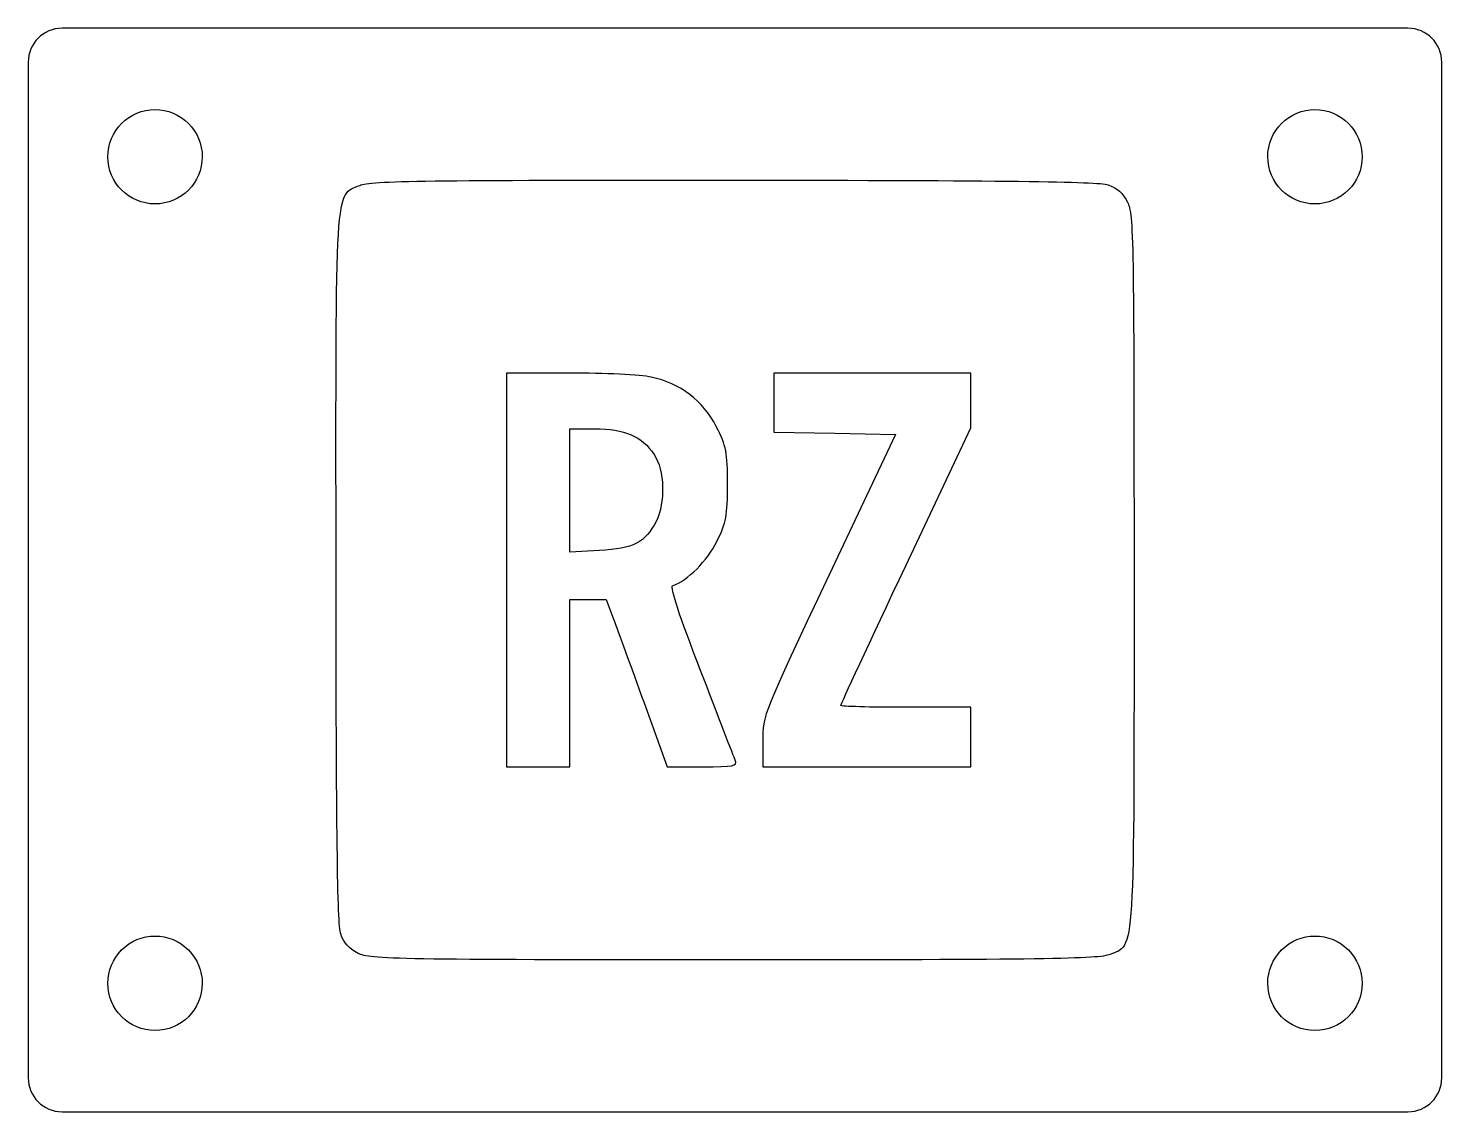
# Model space of a CAD drawing. Header units: millimetres. Extents: x 2.3 to 44.1, y 155.4 to 187.4.
import ezdxf

# ---------------------------------------------------------------- set-up
doc = ezdxf.new("R2010")
doc.units = ezdxf.units.MM
doc.layers.add('Layer_1', color=7, linetype='CONTINUOUS')

msp = doc.modelspace()

# ---------------------------------------------------------------- linework, layer by layer
at = {"layer": 'Layer_1', "color": 7}
for p, q in [((43.061687, 187.399052), (3.311659, 187.399052)), ((2.31172, 186.399113), (2.31172, 156.410764)), ((44.061626, 156.410764), (44.061626, 186.399113)), ((4.661967, 183.60649), (4.661967, 183.60649)), ((38.922925, 183.60649), (38.922925, 183.60649)), ((4.661967, 159.202813), (4.661967, 159.202813)), ((38.922925, 159.202813), (38.922925, 159.202813)), ((3.311659, 155.410825), (43.061687, 155.410825))]:
    msp.add_line(p, q, dxfattribs=at)
at = {"layer": 'Layer_1', "color": 1}
for p, q in [((16.440671, 177.219268), (16.440671, 171.407736)), ((18.299473, 177.219267), (16.440671, 177.219268)), ((27.241922, 177.219358), (24.336042, 177.219358)), ((24.336042, 177.219358), (24.336042, 176.344763)), ((30.147801, 177.219358), (27.241922, 177.219358)), ((30.147801, 176.409532), (30.147801, 177.219358)), ((24.336042, 176.344763), (24.336042, 175.470168)), ((30.147801, 175.599706), (30.147801, 176.409532)), ((18.305153, 173.751263), (18.305157, 175.574406)), ((18.305157, 175.574406), (19.045164, 175.574406)), ((24.336042, 175.470168), (26.132598, 175.440098)), ((27.929156, 175.410028), (25.968114, 171.264647)), ((26.132598, 175.440098), (27.929156, 175.410028)), ((28.228824, 171.529701), (30.147801, 175.599706)), ((18.305153, 171.927601), (18.305153, 173.751263)), ((19.186753, 171.978761), (18.305153, 171.927601)), ((16.440671, 171.407736), (16.440671, 165.595687)), ((18.305157, 168.063238), (18.305157, 170.530271)), ((18.305157, 170.530271), (18.845176, 170.530271)), ((18.845176, 170.530271), (19.385711, 170.530271)), ((19.385711, 170.530271), (19.599135, 169.954595)), ((18.305157, 165.595687), (18.305157, 168.063238)), ((20.499338, 167.487561), (21.186118, 165.595687)), ((30.147801, 167.350333), (28.228824, 167.350333)), ((30.147801, 166.473086), (30.147801, 167.350333)), ((24.007074, 166.357547), (24.007074, 165.595831)), ((30.147801, 165.595831), (30.147801, 166.473086)), ((16.440671, 165.595687), (17.372914, 165.595687)), ((17.372914, 165.595687), (18.305157, 165.595687)), ((21.186118, 165.595687), (22.224298, 165.595687)), ((24.007074, 165.595831), (27.077438, 165.595831)), ((27.077438, 165.595831), (30.147801, 165.595831)), ((12.054588, 160.085804), (12.054588, 160.085804))]:
    msp.add_line(p, q, dxfattribs=at)
at = {"layer": 'Layer_1', "color": 7}
for points in [[(3.311659, 187.399052), (2.757659, 187.399052), (2.31172, 186.953112), (2.31172, 186.399113)], [(44.061626, 186.399113), (44.061626, 186.953112), (43.615687, 187.399052), (43.061687, 187.399052)], [(5.07031, 184.592578), (5.331782, 184.854103), (5.686418, 185.00102), (6.056194, 185.001004)], [(6.056194, 185.001004), (6.42597, 185.00102), (6.780606, 184.854103), (7.042078, 184.592578)], [(39.331268, 184.592578), (39.59274, 184.854103), (39.947376, 185.00102), (40.317152, 185.001004)], [(40.317152, 185.001004), (40.686928, 185.00102), (41.041564, 184.854103), (41.303036, 184.592578)], [(4.661967, 183.60649), (4.661952, 183.976343), (4.808839, 184.331053), (5.07031, 184.592578)], [(7.042078, 184.592578), (7.303549, 184.331053), (7.450436, 183.976343), (7.450421, 183.60649)], [(38.922925, 183.60649), (38.92291, 183.976343), (39.069797, 184.331053), (39.331268, 184.592578)], [(41.303036, 184.592578), (41.564507, 184.331053), (41.711394, 183.976343), (41.711379, 183.60649)], [(6.056194, 182.212549), (5.286395, 182.212517), (4.662252, 182.836532), (4.661967, 183.60649)], [(7.450421, 183.60649), (7.450136, 182.836532), (6.825993, 182.212517), (6.056194, 182.212549)], [(40.317152, 182.212549), (39.547353, 182.212517), (38.92321, 182.836532), (38.922925, 183.60649)], [(41.711379, 183.60649), (41.711094, 182.836532), (41.086951, 182.212517), (40.317152, 182.212549)], [(5.07031, 160.188901), (5.331782, 160.450426), (5.686418, 160.597343), (6.056194, 160.597327)], [(6.056194, 160.597327), (6.42597, 160.597343), (6.780606, 160.450426), (7.042078, 160.188901)], [(39.331268, 160.188901), (39.59274, 160.450426), (39.947376, 160.597343), (40.317152, 160.597327)], [(40.317152, 160.597327), (40.686928, 160.597343), (41.041564, 160.450426), (41.303036, 160.188901)], [(4.661967, 159.202813), (4.661952, 159.572666), (4.808839, 159.927375), (5.07031, 160.188901)], [(7.042078, 160.188901), (7.303549, 159.927375), (7.450436, 159.572666), (7.450421, 159.202813)], [(38.922925, 159.202813), (38.92291, 159.572666), (39.069797, 159.927375), (39.331268, 160.188901)], [(41.303036, 160.188901), (41.564507, 159.927375), (41.711394, 159.572666), (41.711379, 159.202813)], [(6.056194, 157.808872), (5.286395, 157.80884), (4.662252, 158.432854), (4.661967, 159.202813)], [(7.450421, 159.202813), (7.450136, 158.432854), (6.825993, 157.80884), (6.056194, 157.808872)], [(40.317152, 157.808872), (39.547353, 157.80884), (38.92321, 158.432854), (38.922925, 159.202813)], [(41.711379, 159.202813), (41.711094, 158.432854), (41.086951, 157.80884), (40.317152, 157.808872)], [(2.31172, 156.410764), (2.31172, 155.856764), (2.757659, 155.410825), (3.311659, 155.410825)], [(43.061687, 155.410825), (43.615687, 155.410825), (44.061626, 155.856764), (44.061626, 156.410764)]]:
    msp.add_open_spline(points, degree=3, dxfattribs=at)
at = {"layer": 'Layer_1', "color": 1}
for points in [[(11.402842, 171.438535), (11.395942, 182.979025), (11.363452, 182.45236), (12.101948, 182.760923)], [(12.101948, 182.760923), (12.4307, 182.898285), (14.026173, 182.920567), (23.15372, 182.915272)], [(23.15372, 182.915272), (31.117135, 182.910672), (33.918561, 182.875902), (34.205067, 182.778202)], [(34.205067, 182.778202), (34.466498, 182.689053), (34.64999, 182.524957), (34.780591, 182.263527)], [(34.780591, 182.263527), (34.959092, 181.906205), (34.972329, 181.159015), (34.972488, 171.431491)], [(20.713796, 177.100411), (20.408293, 177.165931), (19.321785, 177.219267), (18.299473, 177.219267)], [(22.634092, 175.636935), (22.243033, 176.404082), (21.570656, 176.916648), (20.713796, 177.100411)], [(19.045164, 175.574406), (19.928309, 175.574187), (20.439953, 175.353095), (20.797511, 174.817863)], [(22.965338, 173.937297), (22.965338, 174.888611), (22.934528, 175.047571), (22.634092, 175.636935)], [(20.797511, 174.817863), (21.110567, 174.349245), (21.137953, 173.396887), (20.854351, 172.840724)], [(22.651662, 172.249545), (22.930275, 172.816951), (22.965338, 173.004674), (22.965338, 173.937297)], [(20.854351, 172.840724), (20.537369, 172.219084), (20.183547, 172.036465), (19.186753, 171.978761)], [(21.343731, 170.940064), (21.780306, 171.085589), (22.370212, 171.676361), (22.651662, 172.249545)], [(11.539912, 160.661327), (11.442302, 160.947545), (11.407458, 163.687531), (11.402842, 171.438535)], [(25.968114, 171.264647), (24.012547, 167.130833), (24.007074, 167.117138), (24.007074, 166.357547)], [(26.309847, 167.405013), (26.309847, 167.435083), (27.173387, 169.291196), (28.228824, 171.529701)], [(34.972488, 171.431491), (34.972708, 159.832361), (35.005548, 160.362705), (34.267364, 160.054273)], [(22.168487, 168.438925), (21.555952, 170.021381), (21.262029, 170.91283), (21.343731, 170.940064)], [(19.599135, 169.954595), (19.716617, 169.637964), (20.121787, 168.527919), (20.499338, 167.487561)], [(23.19168, 165.787923), (23.15253, 165.893467), (22.692017, 167.086412), (22.168487, 168.438925)], [(28.228824, 167.350333), (27.173387, 167.350333), (26.309847, 167.374943), (26.309847, 167.405013)], [(22.224298, 165.595687), (23.167383, 165.595687), (23.256319, 165.613657), (23.19168, 165.787923)], [(12.054588, 160.085804), (11.793158, 160.216403), (11.629064, 160.399896), (11.539912, 160.661327)], [(23.160764, 159.893906), (13.172247, 159.894065), (12.412116, 159.907196), (12.054588, 160.085804)], [(34.267364, 160.054273), (33.938912, 159.917038), (32.326826, 159.893761), (23.160764, 159.893906)]]:
    msp.add_open_spline(points, degree=3, dxfattribs=at)

doc.saveas('drawing.dxf')
